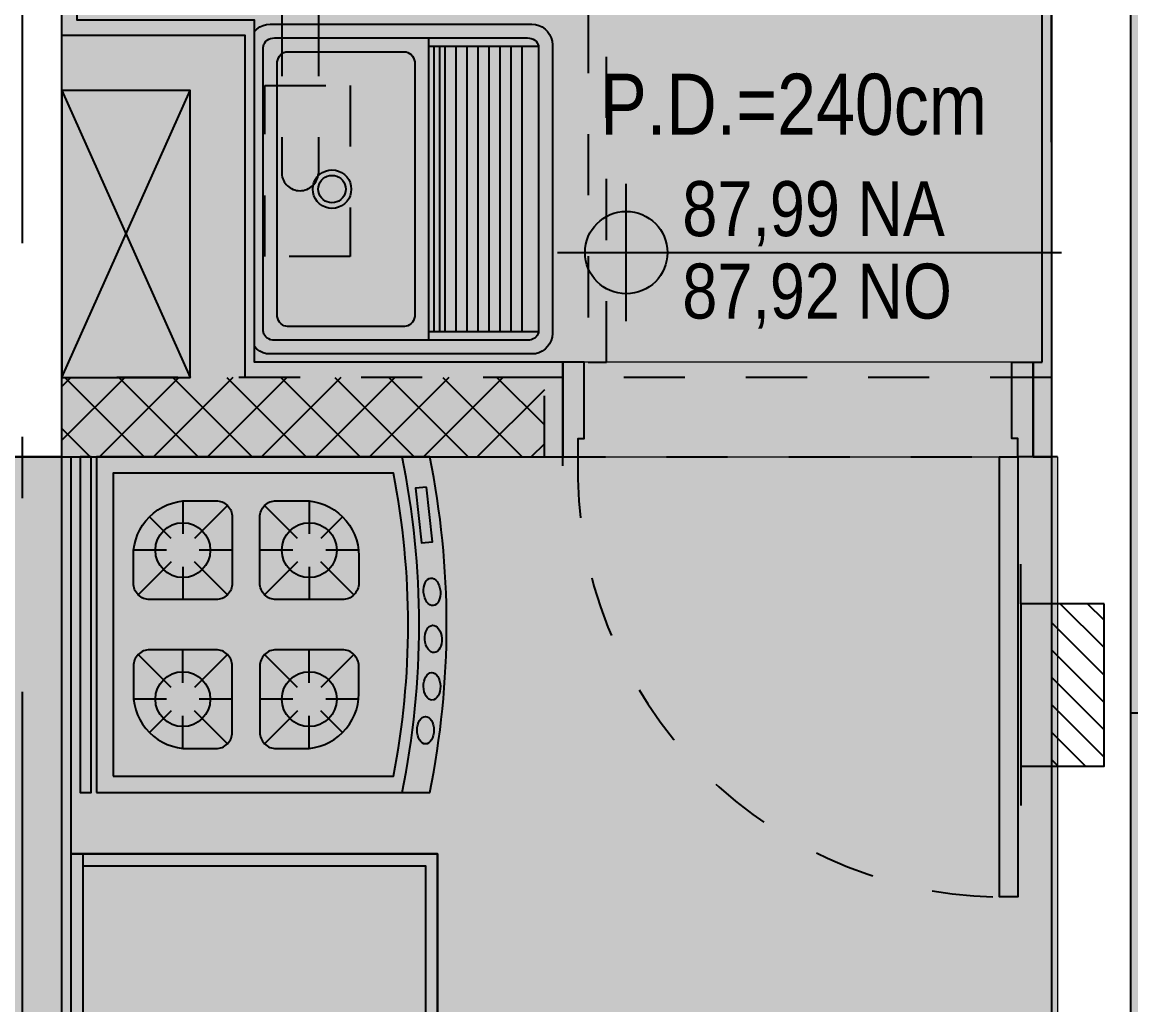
# Model space of a CAD drawing. Header units: metres. Extents: x -23 to 570, y -25 to 184.
# Drawn here: x -10.215 to -8.4, y 6.292 to 7.902 of the extents above; entities that cross this region are included whole.
import ezdxf
from ezdxf.enums import TextEntityAlignment as Align

# ---------------------------------------------------------------- set-up
doc = ezdxf.new("R2010")
doc.units = ezdxf.units.M
doc.header["$LTSCALE"] = 0.1
doc.linetypes.add('DUPLEX INFERIOR$0$DASHDOT2', pattern=[12.7, 6.35, -3.175, 0, -3.175])
doc.linetypes.add('DUPLEX INFERIOR$0$DASHEDX2', pattern=[1.5, 1, -0.5])
for name, color, linetype in [('ARQ-SIM', 1, 'Continuous'), ('ARQ-TXT', 2, 'Continuous'), ('DUPLEX INFERIOR$0$07-GGBSTELAP-DUPLEXINF-BLA$0$GG-TE0001', 1, 'Continuous'), ('DUPLEX INFERIOR$0$07-GGBSTELAP-DUPLEXINF-BLA$0$GG-TE0003', 7, 'Continuous'), ('DUPLEX INFERIOR$0$1', 232, 'DUPLEX INFERIOR$0$DASHEDX2'), ('DUPLEX INFERIOR$0$10-GGBS-DUO-GAS-DUPLEXINF-T1-PR$0$04-GGP300BSGAAP-TIPO$0$04_GGP258BSGASEXTIPO$0$GG-GA0004', 5, 'Continuous'), ('DUPLEX INFERIOR$0$102', 232, 'Continuous'), ('DUPLEX INFERIOR$0$3', 2, 'Continuous'), ('DUPLEX INFERIOR$0$4', 2, 'Continuous'), ('DUPLEX INFERIOR$0$5', 2, 'Continuous'), ('DUPLEX INFERIOR$0$ARQ-ALV ACAB', 4, 'Continuous'), ('DUPLEX INFERIOR$0$ARQ-ALV OSSO', 5, 'Continuous'), ('DUPLEX INFERIOR$0$ARQ-CAX @ 1', 1, 'Continuous'), ('DUPLEX INFERIOR$0$ARQ-EIXO', 1, 'DUPLEX INFERIOR$0$DASHDOT2'), ('DUPLEX INFERIOR$0$ARQ-HID', 7, 'Continuous'), ('DUPLEX INFERIOR$0$ARQ-HTC', 251, 'Continuous'), ('DUPLEX INFERIOR$0$ARQ-MOB', 7, 'Continuous'), ('DUPLEX INFERIOR$0$ARQ-PRJ', 7, 'DUPLEX INFERIOR$0$DASHEDX2'), ('DUPLEX INFERIOR$0$ARQ-SIM', 1, 'Continuous')]:
    doc.layers.add(name, color=color, linetype=linetype)
doc.layers.add('DUPLEX INFERIOR$0$ARQ-FORRO', color=9, linetype='Continuous', lineweight=5)
doc.styles.add('Adesa', font='ARIALN.TTF')

# ---------------------------------------------------------------- blocks, each defined once
blk = doc.blocks.new('DUPLEX INFERIOR$0$ARQ-MOB-COZ FOG')
at = {"layer": 'DUPLEX INFERIOR$0$ARQ-MOB'}
for p, q in [((-0.122, -0.1412), (-0.122, -0.0872)), ((0.122, -0.1412), (0.122, -0.0872)), ((-0.1029, -0.1491), (-0.0489, -0.0951)), ((0.1029, -0.1491), (0.0489, -0.0951)), ((-0.1411, -0.149), (-0.1766, -0.1135)), ((0.1411, -0.149), (0.1766, -0.1135)), ((-0.203, -0.1682), (-0.149, -0.1682)), ((-0.095, -0.1682), (-0.041, -0.1682)), ((0.095, -0.1682), (0.041, -0.1682)), ((0.203, -0.1682), (0.149, -0.1682)), ((-0.1951, -0.2413), (-0.1411, -0.1873)), ((-0.122, -0.2492), (-0.122, -0.1952)), ((-0.0489, -0.2412), (-0.1029, -0.1872)), ((0.0489, -0.2412), (0.1029, -0.1872)), ((0.122, -0.2492), (0.122, -0.1952)), ((0.1951, -0.2413), (0.1411, -0.1873)), ((-0.1411, -0.356), (-0.1951, -0.3021)), ((-0.122, -0.3482), (-0.122, -0.2942)), ((-0.1029, -0.3561), (-0.0489, -0.3021)), ((0.1029, -0.3561), (0.0489, -0.3021)), ((0.122, -0.3482), (0.122, -0.2942)), ((0.1411, -0.356), (0.1951, -0.3021)), ((-0.203, -0.3752), (-0.149, -0.3752)), ((-0.095, -0.3752), (-0.041, -0.3752)), ((0.095, -0.3752), (0.041, -0.3752)), ((0.203, -0.3752), (0.149, -0.3752)), ((-0.1766, -0.4298), (-0.1411, -0.3943)), ((-0.0489, -0.4482), (-0.1029, -0.3942)), ((0.0489, -0.4482), (0.1029, -0.3942)), ((0.1767, -0.4298), (0.1411, -0.3943)), ((-0.122, -0.4562), (-0.122, -0.4022)), ((0.122, -0.4562), (0.122, -0.4022))]:
    blk.add_line(p, q, dxfattribs=at)
for points in [[(0.275, -0.018), (0.275, 0), (-0.275, 0), (-0.275, -0.018)], [(0.2254, -0.5671), (0.2235, -0.5492), (0.134, -0.5589), (0.1359, -0.5768)]]:
    blk.add_lwpolyline(points, close=True, dxfattribs=at)
for points in [[(-0.275, -0.027), (-0.275, -0.5724, 0.100403), (0.275, -0.5724), (0.275, -0.027)], [(-0.248, -0.054), (-0.248, -0.5131, 0.096292), (0.248, -0.5131), (0.248, -0.054)], [(-0.041, -0.2222), (-0.041, -0.1142, 0.414214), (-0.068, -0.0872), (-0.113, -0.0872, 0.414214), (-0.203, -0.1772), (-0.203, -0.2222, 0.414214), (-0.176, -0.2492), (-0.068, -0.2492, 0.414214)], [(0.041, -0.2222), (0.041, -0.1142, -0.414214), (0.068, -0.0872), (0.113, -0.0872, -0.414214), (0.203, -0.1772), (0.203, -0.2222, -0.414214), (0.176, -0.2492), (0.068, -0.2492, -0.414214)], [(-0.041, -0.4292), (-0.041, -0.3212, 0.414214), (-0.068, -0.2942), (-0.176, -0.2942, 0.414214), (-0.203, -0.3212), (-0.203, -0.3662, 0.414214), (-0.113, -0.4562), (-0.068, -0.4562, 0.414214)], [(0.041, -0.4292), (0.041, -0.3212, -0.414214), (0.068, -0.2942), (0.176, -0.2942, -0.414214), (0.203, -0.3212), (0.203, -0.3662, -0.414214), (0.113, -0.4562), (0.068, -0.4562, -0.414214)]]:
    blk.add_lwpolyline(points, format="xyb", close=True, dxfattribs=at)
for centre in [(-0.122, -0.1682), (0.122, -0.1682), (-0.122, -0.3752), (0.122, -0.3752)]:
    blk.add_circle(centre, 0.045, dxfattribs=at)
blk.add_arc((0, 0.8231), 1.3781, 258.4889, 281.5111, dxfattribs=at)
for centre, major_axis in [((-0.1728, -0.5654), (0.0225, 0)), ((-0.1009, -0.576), (0.0225, 0.0004)), ((0.0538, -0.5761), (0.0224, 0.002)), ((-0.0234, -0.5783), (0.0224, 0.0016))]:
    blk.add_ellipse(centre, major_axis=major_axis, ratio=0.612901, start_param=3.141593, end_param=9.424778, dxfattribs=at)
blk = doc.blocks.new('DUPLEX INFERIOR$0$LAYOUT APTO DUP INF TIPO 2')
at = {"layer": 'DUPLEX INFERIOR$0$ARQ-MOB', "xscale": -1, "rotation": 90}
blk.add_blockref('DUPLEX INFERIOR$0$ARQ-MOB-COZ FOG', (-25.465, -6.9138, 0), dxfattribs=at)
blk = doc.blocks.new('DUPLEX INFERIOR$0$07-GGBSTELAP-DUPLEXINF-BLA$0$GG-CP-10-50')
at = {"layer": 'DUPLEX INFERIOR$0$07-GGBSTELAP-DUPLEXINF-BLA$0$GG-TE0001'}
h = blk.add_hatch(dxfattribs=at)
h.set_pattern_fill('ANSI31', color=256, scale=0.01, angle=90, style=0)
h.set_pattern_definition([(135, (-15411.20236, 5775.561818), (-0.0224506403, -0.0224506403), [])])
h.paths.add_polyline_path([(0.133, -0.0862), (0.133, 0), (-0.133, 0), (-0.133, -0.0862)])
at = {"layer": 'DUPLEX INFERIOR$0$07-GGBSTELAP-DUPLEXINF-BLA$0$GG-TE0003'}
for p, q in [((-0.133, 0.0502), (-0.1977, 0.0502)), ((0.133, 0.0502), (0.1977, 0.0502)), ((-0.133, 0), (0.133, 0))]:
    blk.add_line(p, q, dxfattribs=at)
blk.add_lwpolyline([(-0.133, -0.0862), (-0.133, 0.0502), (0.133, 0.0502), (0.133, -0.0862)], close=True, dxfattribs=at)
blk = doc.blocks.new('DUPLEX INFERIOR$0$07-GGBSTELAP-DUPLEXINF-BLA$0$PONTOS AP1')
at = {"layer": 'DUPLEX INFERIOR$0$07-GGBSTELAP-DUPLEXINF-BLA$0$GG-TE0003', "extrusion": (-5.4325e-12, -1.48723e-08, 1), "rotation": 269.9998959654496}
blk.add_blockref('DUPLEX INFERIOR$0$07-GGBSTELAP-DUPLEXINF-BLA$0$GG-CP-10-50', (13.7391, 6.8062, 0), dxfattribs=at)
blk = doc.blocks.new('DUPLEX INFERIOR$0$00002ITA-AIT-PR-008-BSE-PLA-TIP-R00$0$Cuba 1')
blk.add_line((0.205, 0.305), (0.205, 0.04))
for points in [[(0.165, 0, 0.414214), (0.205, 0.04), (0.205, 0.305, 0.414214), (0.165, 0.345), (-0.165, 0.345, 0.414214), (-0.205, 0.305), (-0.205, 0.04, 0.414214), (-0.165, 0)], [(-0.165, 0.02), (0.165, 0.02, 0.414214), (0.185, 0.04), (0.185, 0.305, 0.414214), (0.165, 0.325), (-0.165, 0.325, 0.414214), (-0.185, 0.305), (-0.185, 0.04, 0.414214)]]:
    blk.add_lwpolyline(points, format="xyb", close=True)
for radius in [0.0337, 0.0237]:
    blk.add_circle((0, 0.1725), radius)
blk = doc.blocks.new('*U897')
at = {"linetype": 'Continuous'}
blk.add_lwpolyline([(0, 0), (0, 0.6), (-1.2, 0.6), (-1.2, 0)], dxfattribs=at)
at = {"lineweight": -2}
for points in [[(-1.2, 0), (-1.2, 0.6), (0, 0.6), (0, 0)], [(-1.18, 0.02), (-1.18, 0.58), (-0.02, 0.58), (-0.02, 0.02)], [(0, 0.02), (-1.2, 0.02)], [(0, 0), (-1.2, 0)]]:
    blk.add_lwpolyline(points, dxfattribs=at)
at = {"lineweight": -2, "extrusion": (0, 0, -1), "zscale": -1, "rotation": 180}
blk.add_blockref('DUPLEX INFERIOR$0$00002ITA-AIT-PR-008-BSE-PLA-TIP-R00$0$Cuba 1', (0.4, 0.4475), dxfattribs=at)
blk = doc.blocks.new('DUPLEX INFERIOR$0$ARQ-HID-TANQUE')
for p, q in [((-0.2621, -0.0041), (-0.258, 0)), ((-0.258, 0), (0.258, 0)), ((0.258, 0), (0.2621, -0.0041)), ((-0.2695, -0.0199), (-0.268, -0.0143)), ((-0.268, -0.0143), (-0.2655, -0.009)), ((-0.2655, -0.009), (-0.2621, -0.0041)), ((-0.242, -0.0189), (-0.2398, -0.0171)), ((-0.2398, -0.0171), (-0.2373, -0.0157)), ((-0.2373, -0.0157), (-0.2347, -0.0149)), ((-0.2347, -0.0149), (-0.232, -0.0146)), ((-0.232, -0.0146), (0.232, -0.0146)), ((0.232, -0.0146), (0.2347, -0.0149)), ((0.2347, -0.0149), (0.2373, -0.0157)), ((0.2373, -0.0157), (0.2398, -0.0171)), ((0.2398, -0.0171), (0.242, -0.0189)), ((0.2621, -0.0041), (0.2655, -0.009)), ((0.2655, -0.009), (0.268, -0.0143)), ((0.268, -0.0143), (0.2695, -0.0199)), ((-0.27, -0.0258), (-0.2695, -0.0199)), ((-0.27, -0.0258), (-0.27, -0.0258)), ((-0.27, -0.4542), (-0.27, -0.0258)), ((-0.2475, -0.0328), (-0.2473, -0.0297)), ((-0.2475, -0.0328), (-0.2475, -0.0328)), ((-0.2475, -0.4472), (-0.2475, -0.0328)), ((-0.2473, -0.0297), (-0.2466, -0.0266)), ((-0.2466, -0.0266), (-0.2454, -0.0237)), ((-0.2454, -0.0237), (-0.2439, -0.0211)), ((-0.2439, -0.0211), (-0.242, -0.0189)), ((0.242, -0.0189), (0.2439, -0.0211)), ((0.2439, -0.0211), (0.2454, -0.0237)), ((0.2454, -0.0237), (0.2466, -0.0266)), ((0.2466, -0.0266), (0.2473, -0.0297)), ((0.2473, -0.0297), (0.2475, -0.0328)), ((0.2475, -0.0328), (0.2475, -0.4472)), ((0.2695, -0.0199), (0.27, -0.0258)), ((0.27, -0.0258), (0.27, -0.4542)), ((-0.234, -0.2854), (0.234, -0.2854)), ((-0.2473, -0.4504), (-0.2475, -0.4472)), ((-0.2466, -0.4534), (-0.2473, -0.4504)), ((-0.2454, -0.4563), (-0.2466, -0.4534)), ((0.2466, -0.4534), (0.2454, -0.4563)), ((0.2473, -0.4504), (0.2466, -0.4534)), ((0.2475, -0.4472), (0.2473, -0.4504)), ((-0.2695, -0.4601), (-0.27, -0.4542)), ((-0.268, -0.4657), (-0.2695, -0.4601)), ((-0.2655, -0.4711), (-0.268, -0.4657)), ((-0.2621, -0.4759), (-0.2655, -0.4711)), ((-0.2439, -0.4589), (-0.2454, -0.4563)), ((-0.242, -0.4611), (-0.2439, -0.4589)), ((-0.2398, -0.463), (-0.242, -0.4611)), ((-0.2373, -0.4643), (-0.2398, -0.463)), ((-0.2347, -0.4651), (-0.2373, -0.4643)), ((-0.232, -0.4654), (-0.2347, -0.4651)), ((0.232, -0.4654), (-0.232, -0.4654)), ((0.2347, -0.4651), (0.232, -0.4654)), ((0.2373, -0.4643), (0.2347, -0.4651)), ((0.2398, -0.463), (0.2373, -0.4643)), ((0.242, -0.4611), (0.2398, -0.463)), ((0.2439, -0.4589), (0.242, -0.4611)), ((0.2454, -0.4563), (0.2439, -0.4589)), ((0.2655, -0.4711), (0.2621, -0.4759)), ((0.268, -0.4657), (0.2655, -0.4711)), ((0.2695, -0.4601), (0.268, -0.4657)), ((0.27, -0.4542), (0.2695, -0.4601)), ((-0.258, -0.48), (-0.2621, -0.4759)), ((-0.2532, -0.4834), (-0.258, -0.48)), ((-0.2479, -0.4859), (-0.2532, -0.4834)), ((-0.2422, -0.4874), (-0.2479, -0.4859)), ((-0.2364, -0.4879), (-0.2422, -0.4874)), ((0.2364, -0.4879), (-0.2364, -0.4879)), ((0.2422, -0.4874), (0.2364, -0.4879)), ((0.2479, -0.4859), (0.2422, -0.4874)), ((0.2532, -0.4834), (0.2479, -0.4859)), ((0.258, -0.48), (0.2532, -0.4834)), ((0.2621, -0.4759), (0.258, -0.48))]:
    blk.add_line(p, q)
at = {"color": 7}
for p, q in [((-0.225, -0.0544), (-0.2247, -0.0514)), ((-0.225, -0.0544), (-0.225, -0.0544)), ((-0.225, -0.2456), (-0.225, -0.0544)), ((-0.2247, -0.0514), (-0.2238, -0.0485)), ((-0.2238, -0.0485), (-0.2223, -0.0458)), ((-0.2223, -0.0458), (-0.2203, -0.0433)), ((-0.2203, -0.0433), (-0.2179, -0.0412)), ((-0.2179, -0.0412), (-0.215, -0.0394)), ((-0.215, -0.0394), (-0.2118, -0.0382)), ((-0.2118, -0.0382), (-0.2085, -0.0374)), ((-0.2085, -0.0374), (-0.205, -0.0371)), ((-0.205, -0.0371), (0.205, -0.0371)), ((0.205, -0.0371), (0.2085, -0.0374)), ((0.2085, -0.0374), (0.2118, -0.0382)), ((0.2118, -0.0382), (0.215, -0.0394)), ((0.215, -0.0394), (0.2179, -0.0412)), ((0.2179, -0.0412), (0.2203, -0.0433)), ((0.2203, -0.0433), (0.2223, -0.0458)), ((0.2223, -0.0458), (0.2238, -0.0485)), ((0.2238, -0.0485), (0.2247, -0.0514)), ((0.2247, -0.0514), (0.225, -0.0544)), ((0.225, -0.0544), (0.225, -0.2456)), ((-0.0273, -0.1114), (-0.0241, -0.1069)), ((-0.0241, -0.1069), (-0.0202, -0.103)), ((-0.0202, -0.103), (-0.0158, -0.0999)), ((-0.0158, -0.0999), (-0.0108, -0.0975)), ((-0.0145, -0.1099), (-0.0113, -0.1076)), ((-0.0113, -0.1076), (-0.0077, -0.106)), ((-0.0108, -0.0975), (-0.0055, -0.0961)), ((-0.0077, -0.106), (-0.0039, -0.105)), ((-0.0055, -0.0961), (0, -0.0956)), ((-0.0039, -0.105), (0, -0.1046)), ((0, -0.0956), (0.0055, -0.0961)), ((0, -0.1046), (0.0039, -0.105)), ((0.0039, -0.105), (0.0077, -0.106)), ((0.0055, -0.0961), (0.0108, -0.0975)), ((0.0077, -0.106), (0.0113, -0.1076)), ((0.0108, -0.0975), (0.0158, -0.0999)), ((0.0113, -0.1076), (0.0145, -0.1099)), ((0.0158, -0.0999), (0.0202, -0.103)), ((0.0202, -0.103), (0.0241, -0.1069)), ((0.0241, -0.1069), (0.0273, -0.1114)), ((-0.0315, -0.1271), (-0.031, -0.1217)), ((-0.031, -0.1217), (-0.0296, -0.1164)), ((-0.0296, -0.1164), (-0.0273, -0.1114)), ((-0.0225, -0.1271), (-0.0222, -0.1232)), ((-0.0222, -0.1232), (-0.0211, -0.1194)), ((-0.0211, -0.1194), (-0.0195, -0.1159)), ((-0.0195, -0.1159), (-0.0172, -0.1127)), ((-0.0172, -0.1127), (-0.0145, -0.1099)), ((0.0145, -0.1099), (0.0172, -0.1127)), ((0.0172, -0.1127), (0.0195, -0.1159)), ((0.0195, -0.1159), (0.0211, -0.1194)), ((0.0211, -0.1194), (0.0222, -0.1232)), ((0.0222, -0.1232), (0.0225, -0.1271)), ((0.0273, -0.1114), (0.0296, -0.1164)), ((0.0296, -0.1164), (0.031, -0.1217)), ((0.031, -0.1217), (0.0315, -0.1271)), ((-0.031, -0.1326), (-0.0315, -0.1271)), ((-0.0296, -0.1379), (-0.031, -0.1326)), ((-0.0273, -0.1429), (-0.0296, -0.1379)), ((-0.0241, -0.1474), (-0.0273, -0.1429)), ((-0.0222, -0.131), (-0.0225, -0.1271)), ((-0.0211, -0.1348), (-0.0222, -0.131)), ((-0.0195, -0.1384), (-0.0211, -0.1348)), ((-0.0172, -0.1416), (-0.0195, -0.1384)), ((-0.0145, -0.1444), (-0.0172, -0.1416)), ((-0.0113, -0.1466), (-0.0145, -0.1444)), ((0.0145, -0.1444), (0.0113, -0.1466)), ((0.0172, -0.1416), (0.0145, -0.1444)), ((0.0195, -0.1384), (0.0172, -0.1416)), ((0.0211, -0.1348), (0.0195, -0.1384)), ((0.0222, -0.131), (0.0211, -0.1348)), ((0.0225, -0.1271), (0.0222, -0.131)), ((0.0273, -0.1429), (0.0241, -0.1474)), ((0.0296, -0.1379), (0.0273, -0.1429)), ((0.031, -0.1326), (0.0296, -0.1379)), ((0.0315, -0.1271), (0.031, -0.1326)), ((-0.0202, -0.1513), (-0.0241, -0.1474)), ((-0.0158, -0.1544), (-0.0202, -0.1513)), ((-0.0108, -0.1567), (-0.0158, -0.1544)), ((-0.0077, -0.1483), (-0.0113, -0.1466)), ((-0.0055, -0.1582), (-0.0108, -0.1567)), ((-0.0039, -0.1493), (-0.0077, -0.1483)), ((0, -0.1586), (-0.0055, -0.1582)), ((0, -0.1496), (-0.0039, -0.1493)), ((0.0039, -0.1493), (0, -0.1496)), ((0.0055, -0.1582), (0, -0.1586)), ((0.0077, -0.1483), (0.0039, -0.1493)), ((0.0108, -0.1567), (0.0055, -0.1582)), ((0.0113, -0.1466), (0.0077, -0.1483)), ((0.0158, -0.1544), (0.0108, -0.1567)), ((0.0202, -0.1513), (0.0158, -0.1544)), ((0.0241, -0.1474), (0.0202, -0.1513)), ((-0.2247, -0.2486), (-0.225, -0.2456)), ((-0.2238, -0.2515), (-0.2247, -0.2486)), ((-0.2223, -0.2542), (-0.2238, -0.2515)), ((0.2238, -0.2515), (0.2223, -0.2542)), ((0.2247, -0.2486), (0.2238, -0.2515)), ((0.225, -0.2456), (0.2247, -0.2486)), ((-0.2203, -0.2567), (-0.2223, -0.2542)), ((-0.2179, -0.2588), (-0.2203, -0.2567)), ((-0.215, -0.2606), (-0.2179, -0.2588)), ((-0.2118, -0.2618), (-0.215, -0.2606)), ((-0.2085, -0.2626), (-0.2118, -0.2618)), ((-0.205, -0.2629), (-0.2085, -0.2626)), ((0.205, -0.2629), (-0.205, -0.2629)), ((0.2085, -0.2626), (0.205, -0.2629)), ((0.2118, -0.2618), (0.2085, -0.2626)), ((0.215, -0.2606), (0.2118, -0.2618)), ((0.2179, -0.2588), (0.215, -0.2606)), ((0.2203, -0.2567), (0.2179, -0.2588)), ((0.2223, -0.2542), (0.2203, -0.2567)), ((-0.2475, -0.2854), (0.2475, -0.2854)), ((-0.234, -0.4654), (-0.234, -0.2854)), ((0.234, -0.2854), (0.234, -0.4654)), ((-0.234, -0.2944), (0.234, -0.2944)), ((-0.234, -0.2944), (0.234, -0.2944)), ((-0.234, -0.3034), (0.234, -0.3034)), ((-0.234, -0.3124), (0.234, -0.3124)), ((-0.234, -0.3304), (0.234, -0.3304)), ((-0.234, -0.3484), (0.234, -0.3484)), ((-0.234, -0.3664), (0.234, -0.3664)), ((-0.234, -0.3844), (0.234, -0.3844)), ((-0.234, -0.4024), (0.234, -0.4024)), ((-0.234, -0.4204), (0.234, -0.4204)), ((-0.234, -0.4384), (0.234, -0.4384))]:
    blk.add_line(p, q, dxfattribs=at)
blk = doc.blocks.new('*U911')
for points in [[(0, 0), (0, 0.7204), (0.03, 0.7204), (0.03, 0)], [(-0.025, 0), (0, 0), (0, -0.03), (0.01, -0.03), (0.01, -0.155), (-0.025, -0.155), (-0.025, 0)], [(0.745, 0), (0.72, 0), (0.72, -0.03), (0.71, -0.03), (0.71, -0.155), (0.745, -0.155), (0.745, 0)]]:
    blk.add_lwpolyline(points, close=True)
at = {"layer": 'DUPLEX INFERIOR$0$ARQ-PRJ'}
blk.add_arc((0.0208, 0.0212), 0.6996, 358.2599, 91.7013, dxfattribs=at)
blk = doc.blocks.new('DUPLEX INFERIOR$0$10-GGBS-DUO-GAS-DUPLEXINF-T1-PR$0$cz2')
at = {"layer": 'DUPLEX INFERIOR$0$ARQ-PRJ'}
for p, q in [((0.3499, 1.7039, 0), (0.3499, -0.1557, 0)), ((0.4099, 1.7039, 0), (0.4099, -0.1557, 0))]:
    blk.add_line(p, q, dxfattribs=at)
at = {"layer": 'DUPLEX INFERIOR$0$ARQ-PRJ', "elevation": 0}
blk.add_lwpolyline([(0.4622, -0.2914), (0.3222, -0.2914), (0.3222, -0.0114), (0.4622, -0.0114), (0.4622, -0.2914)], dxfattribs=at)
at = {"layer": 'DUPLEX INFERIOR$0$ARQ-PRJ'}
blk.add_arc((0.3799, -0.1537, 0), 0.0301, 183.8313, 356.1685, dxfattribs=at)
blk = doc.blocks.new('DUPLEX INFERIOR$0$PL APTO TIPO 3')
at = {"layer": 'DUPLEX INFERIOR$0$ARQ-FORRO'}
h = blk.add_hatch(color=256, dxfattribs=at)
h.dxf.hatch_style = 1
h.paths.add_polyline_path([(-15.3249, 2.8049), (-13.745, 2.8049), (-13.745, 0.935), (-15.0349, 0.935), (-15.0349, 1.4949), (-15.3249, 1.4949)])
h.paths.add_polyline_path([(-15.0103, 2.0849), (-14.7603, 2.0849), (-14.7603, 1.7849), (-15.0103, 1.7849)], flags=16)
h = blk.add_hatch(color=256, dxfattribs=at)
h.dxf.hatch_style = 1
h.paths.add_polyline_path([(-15.335, 0.7799), (-13.7201, 0.7799), (-13.7201, -1.83), (-15.335, -1.83)])
at = {"layer": 'DUPLEX INFERIOR$0$ARQ-ALV ACAB'}
for p, q in [((-13.76, 0.9349, 0), (-13.745, 0.9349, 0)), ((-13.76, 0.7799, 0), (-13.7599, 0.9349, 0)), ((-13.7201, 0.7799, 0), (-13.76, 0.7799, 0))]:
    blk.add_line(p, q, dxfattribs=at)
at = {"layer": 'DUPLEX INFERIOR$0$ARQ-ALV ACAB', "elevation": 0}
for points in [[(-13.8551, -1.96), (-13.85, -1.9601), (-13.85, -1.83), (-15.335, -1.83), (-15.335, 0.7799), (-14.53, 0.7799), (-14.53, 0.9349), (-15.0349, 0.9349), (-15.0349, 1.4949), (-15.3249, 1.4949), (-15.3249, 2.8049), (-15.3249, 2.8049), (-15.3249, 2.8049), (-14.805, 2.8049), (-14.805, 2.9849), (-15.415, 2.9849)], [(-13.745, 0.9349), (-13.7451, 2.985)]]:
    blk.add_lwpolyline(points, dxfattribs=at)
at = {"layer": 'DUPLEX INFERIOR$0$ARQ-ALV OSSO'}
blk.add_lwpolyline([(-15.35, 1.4699), (-15.35, 2.96)], dxfattribs=at)
at = {"layer": 'DUPLEX INFERIOR$0$ARQ-ALV OSSO', "elevation": 0}
for points in [[(-13.73, 1.2949), (-13.73, 2.96)], [(-15.0499, 0.9099), (-15.0499, 1.4699), (-15.3499, 1.4699)]]:
    blk.add_lwpolyline(points, dxfattribs=at)
blk.add_lwpolyline([(-15.3499, 1.3799), (-15.3499, 0.9099), (-15.1399, 0.9099), (-15.1399, 1.3799)], close=True, dxfattribs=at)
at = {"layer": 'DUPLEX INFERIOR$0$ARQ-EIXO', "elevation": 0}
blk.add_lwpolyline([(-15.415, 3.1349), (-15.415, -1.9651)], dxfattribs=at)
at = {"layer": 'DUPLEX INFERIOR$0$ARQ-FORRO', "elevation": 0}
for points in [[(-15.3249, 2.8049), (-13.745, 2.8049), (-13.745, 0.935), (-15.0349, 0.935), (-15.0349, 1.4949), (-15.3249, 1.4949)], [(-15.335, 0.7799), (-13.7201, 0.7799), (-13.7201, -1.83), (-15.335, -1.83)]]:
    blk.add_lwpolyline(points, close=True, dxfattribs=at)
at = {"layer": 'DUPLEX INFERIOR$0$ARQ-HTC'}
blk.add_line((-14.53, 0.7649, 0), (-14.53, 0.9149, 0), dxfattribs=at)
at = {"layer": 'DUPLEX INFERIOR$0$ARQ-PRJ', "elevation": 0}
blk.add_lwpolyline([(-14.4582, 2.1083), (-14.4882, 2.1083), (-14.4882, 0.9349), (-14.4582, 0.9349)], close=True, dxfattribs=at)
at = {"layer": 'DUPLEX INFERIOR$0$ARQ-SIM', "elevation": 0}
for points in [[(-15.3499, 1.3799), (-15.1399, 0.9099)], [(-15.3499, 0.9099), (-15.1399, 1.3799)]]:
    blk.add_lwpolyline(points, dxfattribs=at)
at = {"layer": 'DUPLEX INFERIOR$0$10-GGBS-DUO-GAS-DUPLEXINF-T1-PR$0$04-GGP300BSGAAP-TIPO$0$04_GGP258BSGASEXTIPO$0$GG-GA0004'}
blk.add_blockref('DUPLEX INFERIOR$0$10-GGBS-DUO-GAS-DUPLEXINF-T1-PR$0$cz2', (-15.34, 1.3995, 0), dxfattribs=at)
at = {"layer": 'DUPLEX INFERIOR$0$ARQ-CAX @ 1', "rotation": 180}
blk.add_blockref('*U911', (-13.785, 0.7799, 0), dxfattribs=at)
at = {"layer": 'DUPLEX INFERIOR$0$ARQ-HID', "rotation": 90.0000622680114}
blk.add_blockref('DUPLEX INFERIOR$0$ARQ-HID-TANQUE', (-15.0349, 1.2183, 0), dxfattribs=at)
at = {"layer": 'DUPLEX INFERIOR$0$ARQ-HID', "extrusion": (0, 0, -1), "xscale": -1.000000000000004, "zscale": -1.000000000000004, "rotation": 90}
blk.add_blockref('*U897', (15.335, -1.0701, 0), dxfattribs=at)
blk = doc.blocks.new('DUPLEX INFERIOR$0$_HB02C4A1052-025')
for p, q in [((1703.009027, -409.472482), (1713.985341, -398.496167)), ((1703.009027, -400.633647), (1705.146507, -398.496167)), ((1719.643713, -411.496167), (1706.643713, -398.496167)), ((1709.824176, -411.496167), (1722.824176, -398.496167)), ((1728.482547, -411.496167), (1715.482547, -398.496167)), ((1718.663011, -411.496167), (1731.663011, -398.496167)), ((1737.321382, -411.496167), (1724.321382, -398.496167)), ((1727.501846, -411.496167), (1740.501846, -398.496167)), ((1746.160217, -411.496167), (1733.160217, -398.496167)), ((1736.34068, -411.496167), (1749.34068, -398.496167)), ((1754.999052, -411.496167), (1741.999052, -398.496167)), ((1745.179515, -411.496167), (1758.179515, -398.496167)), ((1763.837886, -411.496167), (1750.837886, -398.496167)), ((1754.01835, -411.496167), (1767.01835, -398.496167)), ((1772.676721, -411.496167), (1759.676721, -398.496167)), ((1762.857185, -411.496167), (1775.857185, -398.496167)), ((1781.515556, -411.496167), (1768.515556, -398.496167)), ((1782.00208, -403.143856), (1777.354391, -398.496167)), ((1771.696019, -411.496167), (1782.00208, -401.190107)), ((1710.804878, -411.496167), (1703.009027, -403.700316)), ((1780.534854, -411.496167), (1782.00208, -410.028942))]:
    blk.add_line(p, q)
blk = doc.blocks.new('DUPLEX INFERIOR$0$EST-LO-11-DPS-R00')
at = {"layer": 'DUPLEX INFERIOR$0$3'}
h = blk.add_hatch(color=8, dxfattribs=at)
h.dxf.hatch_style = 1
h.paths.add_polyline_path([(-2548.999343, 77.995239), (-2561.999343, 77.995239), (-2561.999343, -195.997845), (-2399.510997, -195.997845), (-2399.510997, -182.997845), (-2548.999343, -182.997845)], flags=17)
h.paths.add_polyline_path([(-1534.999687, -195.99998), (-1385.510847, -195.99998), (-1385.510847, -183.000162), (-1534.999687, -183.000162), (-1534.999687, 77.996564), (-1547.999687, 77.996564), (-1547.999687, -232.000655), (-1995.001965, -232.000655), (-1995.001965, -100.000255), (-2008.001965, -100.000255), (-2008.001965, -232.000956), (-2253.500545, -232.000956), (-2253.500545, -245.000515), (-1534.999687, -245.000515)], flags=17)
h.paths.add_polyline_path([(-2399.510997, -445.004573), (-2561.999822, -445.004573), (-2561.999822, -718.997885), (-2548.999822, -718.997885), (-2548.999822, -458.004573), (-2399.510997, -458.004573)], flags=17)
h.paths.add_polyline_path([(-232.004486, -395.998796), (719.496112, -396.003017), (719.496112, -409.003017), (473.006123, -409.003017), (473.006123, -541.00374), (459.996043, -541.00374), (459.996043, -409.002436), (12.995548, -409.002436), (12.995548, -937.000989), (-251.979379, -937.000989), (-251.979379, -924.007258), (-232.004327, -924.007258), (-232.004327, -855.00029), (-213.00434, -855.00029), (-213.00434, -924.000989), (-0.004452, -924.000989), (-0.004452, -414.999045), (-213.004452, -414.999045), (-213.004452, -481.999806), (-232.004486, -481.999806)])
h.paths.add_polyline_path([(719.496112, -244.999631), (-57.501936, -244.996565), (-57.501936, -225.996565), (0, -225.996565), (0, 0), (-236.004459, 0), (-236.004459, -245.001184), (-249.004459, -245.001184), (-249.004459, 12.999153), (-0.000305, 12.999153), (-0.000305, 282.997758), (-504.003335, 282.997758), (-504.003335, -245.001184), (-517.003335, -245.001184), (-517.003335, 295.998453), (12.994618, 295.998453), (12.994618, -232.000212), (459.996043, -232.000212), (459.996043, -99.998908), (472.996043, -99.998908), (472.996043, -231.999631), (719.496112, -231.999631)])
h.paths.add_polyline_path([(-993.00031, -541.00374), (-993.00031, -409.003017), (-1239.500379, -409.003017), (-1239.500379, -396.003017), (-520.003335, -396.002991), (-520.003335, -409.002991), (-980.00031, -409.002436), (-980.00031, -541.00374)])
h.paths.add_polyline_path([(-2253.500545, -396.001692), (-1534.999904, -396.002133), (-1534.999904, -445.002668), (-1385.510832, -445.002668), (-1385.510832, -458.002486), (-1534.999904, -458.002486), (-1534.999904, -718.997619), (-1547.999904, -718.997619), (-1547.999904, -409.001461), (-1995.001777, -409.001461), (-1995.001777, -540.99621), (-2008.001965, -540.99621), (-2008.001965, -409.001316), (-2253.500545, -409.001316)])
h.paths.add_polyline_path([(1027.995404, -445.001113), (865.506331, -445.001113), (865.506331, -458.001113), (1014.995404, -458.001113), (1014.995404, -718.997491), (1027.995404, -718.997491)])
h.paths.add_polyline_path([(-520.003335, -244.999631), (-520.003335, -232.000212), (-980.00031, -232.000212), (-980.00031, -99.998908), (-993.00031, -99.998908), (-993.00031, -231.999631), (-1239.500379, -231.999631), (-1239.500379, -244.999631)])
h.paths.add_polyline_path([(1245.999783, -327.001325), (1689.007686, -327.001325), (1689.007686, -314.001325), (1245.999783, -314.001325)])
h.paths.add_polyline_path([(1027.995156, -196.001535), (1027.995156, 77.998295), (1014.995156, 77.998295), (1014.995156, -183.001611), (865.506331, -183.001611), (865.506331, -196.001535)])
h.paths.add_polyline_path([(-3223.007243, -327.001325), (-2779.99934, -327.001325), (-2779.99934, -314.001325), (-3223.007243, -314.001325)])
h.paths.add_polyline_path([(-517.003335, -937.001848), (-352.982201, -937.001848), (-352.982201, -924.001848), (-504.003335, -924.001848), (-504.003335, -395.998796), (-517.003335, -395.998796)])
h.paths.add_polyline_path([(1015.01125, -327.001325), (1155.51125, -327.001325), (1155.51125, -314.001325), (1015.01125, -314.001325)])
h.paths.add_polyline_path([(-2689.510807, -327.001325), (-2549.010807, -327.001325), (-2549.010807, -314.001325), (-2689.510807, -314.001325)])
edge = h.paths.add_edge_path()
edge.add_line((-2253.500545, -245.000956), (-2253.500545, -232.000956))
edge.add_line((-2253.500545, -232.000956), (-2008.001965, -232.000956))
edge.add_line((-2008.001965, -232.000956), (-2008.001965, -100.000255))
edge.add_line((-2008.001965, -100.000255), (-1995.001965, -100.000255))
edge.add_line((-1995.001965, -100.000255), (-1995.001965, -232.000655))
edge.add_line((-1995.001965, -232.000655), (-1547.999687, -232.000655))
edge.add_line((-1547.999687, -232.000655), (-1547.999687, 77.996564))
edge.add_line((-1547.999687, 77.996564), (-1534.999687, 77.996564))
edge.add_line((-1534.999687, 77.996564), (-1534.999687, -183.000162))
edge.add_line((-1534.999687, -183.000162), (-1385.510847, -183.000162))
edge.add_line((-1385.510847, -183.000162), (-1385.510847, -195.99998))
edge.add_line((-1385.510847, -195.99998), (-1534.999687, -195.99998))
edge.add_line((-1534.999687, -195.99998), (-1534.999687, -245.000515))
edge.add_line((-1534.999687, -245.000515), (-2253.500545, -245.000515))
edge.add_line((-2399.510997, -445.004573), (-2561.999822, -445.004573))
edge.add_line((-2561.999822, -445.004573), (-2561.999822, -718.997885))
edge.add_line((-2561.999822, -718.997885), (-2548.999822, -718.997885))
edge.add_line((-2548.999822, -718.997885), (-2548.999822, -458.004573))
edge.add_line((-2548.999822, -458.004573), (-2399.510997, -458.004573))
edge.add_line((-2399.510997, -458.004573), (-2399.510997, -445.004803))
edge.add_line((-2561.999343, 77.995239), (-2561.999343, -195.997845))
edge.add_line((-2561.999343, -195.997845), (-2399.510997, -195.997845))
edge.add_line((-2399.510997, -195.997845), (-2399.510997, -182.997845))
edge.add_line((-2399.510997, -182.997845), (-2548.999343, -182.997845))
edge.add_line((-2548.999343, -182.997845), (-2548.999343, 77.995239))
edge.add_line((-2548.999343, 77.995239), (-2561.999822, 77.995239))
at = {"layer": 'DUPLEX INFERIOR$0$4'}
h = blk.add_hatch(color=8, dxfattribs=at)
h.dxf.hatch_style = 1
h.paths.add_polyline_path([(592.00078, 295.99876), (509.070038, 295.99876), (509.070038, 282.998799), (579.00078, 282.998799), (579.00078, 152.998392), (592.00078, 152.998392)], flags=17)
h.paths.add_polyline_path([(278.996047, 282.998965), (358.065003, 282.998965), (358.065003, 295.998882), (225.532296, 295.998882), (225.532296, 282.997551), (265.996047, 282.997551), (265.996047, -16.99916), (278.996047, -16.99916)], flags=17)
h.paths.add_polyline_path([(278.996063, -624.003488), (265.996063, -624.003488), (265.996063, -924.000199), (225.532312, -924.000199), (225.532312, -937.00153), (358.065018, -937.00153), (358.065018, -924.001613), (278.996063, -924.001613)], flags=17)
h.paths.add_polyline_path([(592.000796, -794.000771), (579.000796, -794.000771), (579.000796, -924.001447), (509.070053, -924.001447), (509.070053, -937.001408), (592.000796, -937.001408)], flags=17)
h.paths.add_polyline_path([(1736.995331, -901.001351), (1729.988975, -901.001351), (1729.988975, -569.001318), (1716.988975, -569.001318), (1716.988975, -901.001351), (1662.988975, -901.001351), (1662.988975, -914.001323), (1736.995331, -914.001323)], flags=17)
h.paths.add_polyline_path([(2137.995113, -539.001566), (2124.995113, -539.001566), (2124.995113, -901.001323), (2061.998395, -901.001323), (2061.998395, -914.001323), (2137.995113, -914.001323)], flags=17)
h.paths.add_polyline_path([(2137.99511, 272.998675), (2061.998393, 272.998675), (2061.998393, 259.998675), (2124.99511, 259.998675), (2124.99511, -102.001082), (2137.99511, -102.001082)], flags=17)
h.paths.add_polyline_path([(1737.001468, 272.998675), (1662.995113, 272.998675), (1662.995113, 259.998703), (1716.995113, 259.998703), (1716.995113, -72.00133), (1729.995113, -72.00133), (1729.995113, 259.998703), (1737.001468, 259.998703)], flags=17)
h.paths.add_polyline_path([(-745.53658, 295.998882), (-878.069286, 295.998882), (-878.069286, 282.998589), (-799.000061, 282.998589), (-799.000061, -16.99916), (-786.000061, -16.99916), (-786.000061, 282.997175), (-745.53658, 282.997175)], flags=17)
h.paths.add_polyline_path([(-520.003335, 296), (-594.536549, 296), (-594.536549, 283), (-533.003335, 283), (-533.003335, -231.999657), (-520.003335, -231.999657)], flags=17)
h.paths.add_polyline_path([(-520.003335, -409.002981), (-533.003335, -409.002981), (-533.003335, -924.002648), (-594.536549, -924.002648), (-594.536549, -937.002648), (-520.003335, -937.002648)], flags=17)
h.paths.add_polyline_path([(-745.536564, -923.999823), (-786.000045, -923.999823), (-786.000045, -624.003488), (-799.000045, -624.003488), (-799.000045, -924.001237), (-878.06927, -924.001237), (-878.06927, -937.00153), (-745.536564, -937.00153)], flags=17)
h.paths.add_polyline_path([(-3658.999778, -539.001566), (-3671.999778, -539.001566), (-3671.999778, -914.001323), (-3596.003061, -914.001323), (-3596.003061, -900.998934), (-3658.999778, -900.998934)], flags=17)
h.paths.add_polyline_path([(-3250.993641, -569.001318), (-3263.993641, -569.001318), (-3263.993641, -900.998962), (-3270.999997, -900.998962), (-3270.999997, -914.001323), (-3196.993641, -914.001323), (-3196.993641, -900.998962), (-3250.993641, -900.998962)], flags=17)
h.paths.add_polyline_path([(-2043.069595, -924.001447), (-2113.000337, -924.001447), (-2113.000337, -794.001191), (-2126.000337, -794.001191), (-2126.000337, -937.001408), (-2043.069595, -937.001408)], flags=17)
h.paths.add_polyline_path([(-1759.536745, -923.999823), (-1802.000496, -923.999823), (-1802.000496, -624.003488), (-1815.000496, -624.003488), (-1815.000496, -924.001237), (-1892.069452, -924.001237), (-1892.069452, -937.00153), (-1759.536745, -937.00153)], flags=17)
h.paths.add_polyline_path([(-3250.993641, 259.996314), (-3196.993641, 259.996314), (-3196.993641, 272.998675), (-3270.999997, 272.998675), (-3270.999997, 259.996314), (-3263.993641, 259.996314), (-3263.993641, -72.00133), (-3250.993641, -72.00133)], flags=17)
h.paths.add_polyline_path([(-3658.999778, 259.996286), (-3596.003061, 259.996286), (-3596.003061, 272.998675), (-3671.999778, 272.998675), (-3671.999778, -102.001082), (-3658.999778, -102.001082)], flags=17)
h.paths.add_polyline_path([(870.51125, -327.001325), (1015.01125, -327.001325), (1015.01125, -314.001325), (870.51125, -314.001325)], flags=17)
h.paths.add_polyline_path([(1517.998246, -449.002012), (1531.000227, -449.002012), (1531.000227, -327.001324), (1517.998246, -327.001324)], flags=17)
h.paths.add_polyline_path([(1689.007686, -327.001325), (1803.000199, -327.001325), (1803.000199, -314.002172), (1689.007686, -314.002172)], flags=17)
h.paths.add_polyline_path([(1518.002686, -314.002172), (1531.002686, -314.002172), (1531.002686, -192.002332), (1518.002686, -192.002332)], flags=17)
h.paths.add_polyline_path([(-3065.002243, -314.002172), (-3052.002243, -314.002172), (-3052.002243, -192.002332), (-3065.002243, -192.002332)], flags=17)
h.paths.add_polyline_path([(-3064.999784, -449.002012), (-3051.997803, -449.002012), (-3051.997803, -327.002172), (-3064.999784, -327.002172)], flags=17)
h.paths.add_polyline_path([(-3336.999755, -327.001324), (-3223.007243, -327.001324), (-3223.007243, -314.001325), (-3336.999755, -314.001325)], flags=17)
h.paths.add_polyline_path([(-2549.010807, -327.001325), (-2404.510807, -327.001325), (-2404.510807, -314.001325), (-2549.010807, -314.001325)], flags=17)
h.paths.add_polyline_path([(74.532066, -924.005286), (12.995548, -924.005286), (12.995548, -937.000989), (74.532066, -937.000989)], flags=17)
h.paths.add_polyline_path([(-1372.998858, -46.500032), (-1359.998858, -46.500032), (-1359.998858, 165.999968), (-1372.998858, 165.999968)], flags=17)
h.paths.add_polyline_path([(-2548.999822, -718.997885), (-2561.999822, -718.997885), (-2561.999822, -936.998934), (-2548.999822, -936.998934)], flags=17)
h.paths.add_polyline_path([(-2561.999822, -445.004573), (-2635.996513, -445.004573), (-2635.996513, -458.001295), (-2561.999822, -458.001295)], flags=17)
h.paths.add_polyline_path([(-1112.000061, 295.99876), (-1112.000061, 152.998767), (-1099.000187, 152.998767), (-1099.000187, 282.998799), (-1029.069445, 282.998799), (-1029.069445, 295.99876)], flags=17)
h.paths.add_polyline_path([(-2736.996513, -763.91298), (-2723.996513, -763.91298), (-2723.996513, -620.91298), (-2736.996513, -620.91298)], flags=17)
h.paths.add_polyline_path([(-2736.996513, -20.089668), (-2723.996513, -20.089668), (-2723.996513, 122.910332), (-2736.996513, 122.910332)], flags=17)
h.paths.add_polyline_path([(1027.995404, -718.997491), (1014.995404, -718.997491), (1014.995404, -936.998627), (1027.995404, -936.998627)], flags=17)
h.paths.add_polyline_path([(1101.995156, -445.001113), (1027.995404, -445.001113), (1027.995404, -457.997884), (1101.995156, -457.997884)], flags=17)
h.paths.add_polyline_path([(2138.000201, -253.001325), (2125.000197, -253.001325), (2125.000197, -314.001325), (1853.000199, -314.001325), (1853.000199, -327.001324), (2125.000219, -327.001324), (2125.000219, -388.001325), (2138.000201, -388.001325)])
h.paths.add_polyline_path([(839.999696, -46.499368), (852.999696, -46.499368), (852.999696, 166.000632), (839.999696, 166.000632)], flags=17)
h.paths.add_polyline_path([(839.999696, -807.00328), (852.999696, -807.00328), (852.999696, -594.50328), (839.999696, -594.50328)], flags=17)
h.paths.add_polyline_path([(-2386.999253, -807.00328), (-2373.999253, -807.00328), (-2373.999253, -594.50328), (-2386.999253, -594.50328)], flags=17)
h.paths.add_polyline_path([(1189.996956, -763.91298), (1202.996956, -763.91298), (1202.996956, -620.91298), (1189.996956, -620.91298)], flags=17)
h.paths.add_polyline_path([(1189.996956, -20.089668), (1202.996956, -20.089668), (1202.996956, 122.910332), (1189.996956, 122.910332)], flags=17)
h.paths.add_polyline_path([(-2984.999916, -914.001323), (-2984.999916, -750.999946), (-2997.999778, -750.999946), (-2997.999778, -900.997727), (-3045.999778, -900.997727), (-3045.999778, -914.001323)], flags=17)
h.paths.add_polyline_path([(1451.000359, 272.998675), (1451.000359, 109.997373), (1464.000222, 109.997373), (1464.000222, 259.995079), (1512.000221, 259.995079), (1512.000221, 272.998675)], flags=17)
h.paths.add_polyline_path([(1451.000359, -914.001323), (1512.000221, -914.001323), (1512.000221, -900.997727), (1464.000222, -900.997727), (1464.000222, -751.000021), (1451.000359, -751.000021)], flags=17)
h.paths.add_polyline_path([(-1372.998858, -807.001266), (-1359.998858, -807.001266), (-1359.998858, -594.501266), (-1372.998858, -594.501266)], flags=17)
h.paths.add_polyline_path([(-1099.000046, -794.001415), (-1111.99992, -794.001415), (-1111.99992, -937.001408), (-1029.069303, -937.001408), (-1029.069303, -924.001447), (-1099.000046, -924.001447)], flags=17)
h.paths.add_polyline_path([(-2561.999366, -183.001307), (-2635.999822, -183.001307), (-2635.999822, -196.001304), (-2561.999343, -195.997845)], flags=17)
h.paths.add_polyline_path([(-2549.004314, 295.991967), (-2561.999366, 295.991967), (-2561.999366, 77.995239), (-2549.004314, 77.995239)], flags=17)
h.paths.add_polyline_path([(1797.998392, -914.001296), (1910.998392, -914.001296), (1910.998392, -901.001323), (1797.998392, -901.001323)], flags=17)
h.paths.add_polyline_path([(1101.995156, -183.004764), (1027.995156, -183.004764), (1027.995156, -196.001535), (1101.995156, -196.001535)], flags=17)
h.paths.add_polyline_path([(1027.995156, 295.998392), (1014.995156, 295.998392), (1014.995156, 77.998295), (1027.995156, 77.998295)], flags=17)
h.paths.add_polyline_path([(1797.998392, 259.998675), (1910.998392, 259.998675), (1910.998392, 272.998648), (1797.998392, 272.998648)], flags=17)
h.paths.add_polyline_path([(-1534.999904, -718.997619), (-1547.999935, -718.997619), (-1547.999672, -924.00172), (-1608.536714, -924.00172), (-1608.53673, -937.001381), (-1482.999904, -937.001381), (-1482.999904, -924.002611), (-1534.999904, -924.002611)], flags=17)
h.paths.add_polyline_path([(-3445.003058, -914.001296), (-3332.003058, -914.001296), (-3332.003058, -900.998934), (-3445.003058, -900.998934)], flags=17)
h.paths.add_polyline_path([(74.531441, 295.998453), (12.994618, 295.998453), (12.994618, 282.998733), (74.531441, 282.998733)], flags=17)
h.paths.add_polyline_path([(-3658.999753, -253.001325), (-3671.999758, -253.001325), (-3671.999758, -388.001325), (-3658.999775, -388.001325), (-3658.999775, -327.001324), (-3386.999755, -327.001324), (-3386.999755, -314.001325), (-3658.999753, -314.001325)], flags=17)
h.paths.add_polyline_path([(-1482.999919, 295.998733), (-1608.53673, 295.998733), (-1608.53673, 282.999072), (-1547.999687, 282.999072), (-1547.999687, 77.996564), (-1534.999919, 77.996564), (-1534.999919, 282.999963), (-1482.999919, 282.999963)], flags=17)
h.paths.add_polyline_path([(-2126.000352, 295.99876), (-2126.000352, 152.998767), (-2113.000352, 152.998767), (-2113.000352, 282.99876), (-2043.06961, 282.99876), (-2043.06961, 295.99876)], flags=17)
h.paths.add_polyline_path([(-2386.999253, 11.500632), (-2373.999253, 11.500632), (-2373.999253, 166.000632), (-2386.999253, 166.000632)], flags=17)
h.paths.add_polyline_path([(-2984.999916, 272.998675), (-3045.999916, 272.998675), (-3045.999916, 259.998675), (-2997.999916, 259.998675), (-2997.999916, 109.998591), (-2984.999916, 109.998591)], flags=17)
h.paths.add_polyline_path([(-3445.003058, 259.996286), (-3332.003058, 259.996286), (-3332.003058, 272.998648), (-3445.003058, 272.998648)], flags=17)
h.paths.add_polyline_path([(-1815.007394, 30.00084), (-1802.007394, 30.00084), (-1802.007394, 188.50084), (-1815.007394, 188.50084)], flags=17)
h.paths.add_polyline_path([(-1892.036745, 282.997514), (-1759.536745, 282.997514), (-1759.536745, 295.997514), (-1892.036745, 295.997514)], flags=17)
edge = h.paths.add_edge_path()
edge.add_line((592.000796, 295.99876), (509.070038, 295.99876))
edge.add_line((509.070038, 295.99876), (509.070038, 282.998799))
edge.add_line((509.070038, 282.998799), (579.00078, 282.998799))
edge.add_line((579.00078, 282.998799), (579.00078, 152.998392))
edge.add_line((579.00078, 152.998392), (592.00078, 152.998392))
edge.add_line((592.00078, 152.998392), (592.00078, 295.99876))
edge.add_line((592.000796, -937.001408), (592.000796, -794.000771))
edge.add_line((592.000796, -794.000771), (579.000796, -794.000771))
edge.add_line((579.000796, -794.000771), (579.000796, -924.001447))
edge.add_line((579.000796, -924.001447), (509.070053, -924.001447))
edge.add_line((509.070053, -924.001447), (509.070053, -937.001408))
edge.add_line((509.070053, -937.001408), (592.000811, -937.001408))
edge.add_line((-2126.000352, -937.001408), (-2043.069595, -937.001408))
edge.add_line((-2043.069595, -937.001408), (-2043.069595, -924.001447))
edge.add_line((-2043.069595, -924.001447), (-2113.000337, -924.001447))
edge.add_line((-2113.000337, -924.001447), (-2113.000337, -794.001191))
edge.add_line((-2113.000337, -794.001191), (-2126.000337, -794.001191))
edge.add_line((-2126.000337, -794.001191), (-2126.000337, -937.001408))
edge.add_line((-878.069286, -937.00153), (-745.536564, -937.00153))
edge.add_line((-745.536564, -937.00153), (-745.536564, -923.999823))
edge.add_line((-745.536564, -923.999823), (-786.000045, -923.999823))
edge.add_line((-786.000045, -923.999823), (-786.000045, -624.003488))
edge.add_line((-786.000045, -624.003488), (-799.000045, -624.003488))
edge.add_line((-799.000045, -624.003488), (-799.000045, -924.001237))
edge.add_line((-799.000045, -924.001237), (-878.06927, -924.001237))
edge.add_line((-878.06927, -924.001237), (-878.06927, -937.00153))
edge.add_line((-878.069286, 295.998882), (-878.069286, 282.998589))
edge.add_line((-878.069286, 282.998589), (-799.000061, 282.998589))
edge.add_line((-799.000061, 282.998589), (-799.000061, -16.99916))
edge.add_line((-799.000061, -16.99916), (-786.000061, -16.99916))
edge.add_line((-786.000061, -16.99916), (-786.000061, 282.997175))
edge.add_line((-786.000061, 282.997175), (-745.53658, 282.997175))
edge.add_line((-745.53658, 282.997175), (-745.53658, 295.998882))
edge.add_line((-745.53658, 295.998882), (-878.069302, 295.998882))
edge.add_line((-520.003335, -937.002591), (-520.003335, -409.002981))
edge.add_line((-520.003335, -409.002981), (-533.003335, -409.002981))
edge.add_line((-533.003335, -409.002981), (-533.003335, -924.002648))
edge.add_line((-533.003335, -924.002648), (-594.536549, -924.002648))
edge.add_line((-594.536549, -924.002648), (-594.536549, -937.002648))
edge.add_line((-594.536549, -937.002648), (-520.003335, -937.002648))
edge.add_line((1736.995331, -914.001323), (1736.995331, -901.001351))
edge.add_line((1736.995331, -901.001351), (1729.988975, -901.001351))
edge.add_line((1729.988975, -901.001351), (1729.988975, -569.001318))
edge.add_line((1729.988975, -569.001318), (1716.988975, -569.001318))
edge.add_line((1716.988975, -569.001318), (1716.988975, -901.001351))
edge.add_line((1716.988975, -901.001351), (1662.988975, -901.001351))
edge.add_line((1662.988975, -901.001351), (1662.988975, -914.001323))
edge.add_line((1662.988975, -914.001323), (1736.989194, -914.001323))
edge.add_line((2137.995113, -914.001323), (2137.995113, -539.001566))
edge.add_line((2137.995113, -539.001566), (2124.995113, -539.001566))
edge.add_line((2124.995113, -539.001566), (2124.995113, -901.001323))
edge.add_line((2124.995113, -901.001323), (2061.998395, -901.001323))
edge.add_line((2061.998395, -901.001323), (2061.998395, -914.001323))
edge.add_line((2061.998395, -914.001323), (2137.995115, -914.001323))
edge.add_line((1736.995331, 272.998675), (1662.995113, 272.998675))
edge.add_line((1662.995113, 272.998675), (1662.995113, 259.998703))
edge.add_line((1662.995113, 259.998703), (1716.995113, 259.998703))
edge.add_line((1716.995113, 259.998703), (1716.995113, -72.00133))
edge.add_line((1716.995113, -72.00133), (1729.995113, -72.00133))
edge.add_line((1729.995113, -72.00133), (1729.995113, 259.998703))
edge.add_line((1729.995113, 259.998703), (1737.001468, 259.998703))
edge.add_line((1737.001468, 259.998703), (1737.001468, 272.998675))
edge.add_line((2137.995113, 272.998675), (2061.998393, 272.998675))
edge.add_line((2061.998393, 272.998675), (2061.998393, 259.998675))
edge.add_line((2061.998393, 259.998675), (2124.99511, 259.998675))
edge.add_line((2124.99511, 259.998675), (2124.99511, -102.001082))
edge.add_line((2124.99511, -102.001082), (2137.99511, -102.001082))
edge.add_line((2137.99511, -102.001082), (2137.99511, 272.998675))
edge.add_line((358.065018, -937.00153), (358.065018, -924.001613))
edge.add_line((358.065018, -924.001613), (278.996063, -924.001613))
edge.add_line((278.996063, -924.001613), (278.996063, -624.003488))
edge.add_line((278.996063, -624.003488), (265.996063, -624.003488))
edge.add_line((265.996063, -624.003488), (265.996063, -924.000199))
edge.add_line((265.996063, -924.000199), (225.532312, -924.000199))
edge.add_line((225.532312, -924.000199), (225.532312, -937.00153))
edge.add_line((225.532312, -937.00153), (358.065034, -937.00153))
edge.add_line((358.065018, 295.998882), (225.532296, 295.998882))
edge.add_line((225.532296, 295.998882), (225.532296, 282.997551))
edge.add_line((225.532296, 282.997551), (265.996047, 282.997551))
edge.add_line((265.996047, 282.997551), (265.996047, -16.99916))
edge.add_line((265.996047, -16.99916), (278.996047, -16.99916))
edge.add_line((278.996047, -16.99916), (278.996047, 282.998965))
edge.add_line((278.996047, 282.998965), (358.065003, 282.998965))
edge.add_line((358.065003, 282.998965), (358.065003, 295.998882))
edge.add_line((-3270.99386, -914.001323), (-3196.993641, -914.001323))
edge.add_line((-3196.993641, -914.001323), (-3196.993641, -900.998962))
edge.add_line((-3196.993641, -900.998962), (-3250.993641, -900.998962))
edge.add_line((-3250.993641, -900.998962), (-3250.993641, -569.001318))
edge.add_line((-3250.993641, -569.001318), (-3263.993641, -569.001318))
edge.add_line((-3263.993641, -569.001318), (-3263.993641, -900.998962))
edge.add_line((-3263.993641, -900.998962), (-3270.999997, -900.998962))
edge.add_line((-3270.999997, -900.998962), (-3270.999997, -914.001323))
edge.add_line((-3671.999781, -914.001323), (-3596.003061, -914.001323))
edge.add_line((-3596.003061, -914.001323), (-3596.003061, -900.998934))
edge.add_line((-3596.003061, -900.998934), (-3658.999778, -900.998934))
edge.add_line((-3658.999778, -900.998934), (-3658.999778, -539.001566))
edge.add_line((-3658.999778, -539.001566), (-3671.999778, -539.001566))
edge.add_line((-3671.999778, -539.001566), (-3671.999778, -914.001323))
edge.add_line((-520.003335, 296), (-594.536549, 296))
edge.add_line((-594.536549, 296), (-594.536549, 283))
edge.add_line((-594.536549, 283), (-533.003335, 283))
edge.add_line((-533.003335, 283), (-533.003335, -231.999657))
edge.add_line((-533.003335, -231.999657), (-520.003335, -231.999657))
edge.add_line((-520.003335, -231.999657), (-520.003335, 295.999943))
edge.add_line((-3270.999997, 272.998675), (-3270.999997, 259.996314))
edge.add_line((-3270.999997, 259.996314), (-3263.993641, 259.996314))
edge.add_line((-3263.993641, 259.996314), (-3263.993641, -72.00133))
edge.add_line((-3263.993641, -72.00133), (-3250.993641, -72.00133))
edge.add_line((-3250.993641, -72.00133), (-3250.993641, 259.996314))
edge.add_line((-3250.993641, 259.996314), (-3196.993641, 259.996314))
edge.add_line((-3196.993641, 259.996314), (-3196.993641, 272.998675))
edge.add_line((-3196.993641, 272.998675), (-3270.99386, 272.998675))
edge.add_line((-3671.999778, 272.998675), (-3671.999778, -102.001082))
edge.add_line((-3671.999778, -102.001082), (-3658.999778, -102.001082))
edge.add_line((-3658.999778, -102.001082), (-3658.999778, 259.996286))
edge.add_line((-3658.999778, 259.996286), (-3596.003061, 259.996286))
edge.add_line((-3596.003061, 259.996286), (-3596.003061, 272.998675))
edge.add_line((-3596.003061, 272.998675), (-3671.999781, 272.998675))
edge.add_line((-1892.069467, -937.00153), (-1759.536745, -937.00153))
edge.add_line((-1759.536745, -937.00153), (-1759.536745, -923.999823))
edge.add_line((-1759.536745, -923.999823), (-1802.000496, -923.999823))
edge.add_line((-1802.000496, -923.999823), (-1802.000496, -624.003488))
edge.add_line((-1802.000496, -624.003488), (-1815.000496, -624.003488))
edge.add_line((-1815.000496, -624.003488), (-1815.000496, -924.001237))
edge.add_line((-1815.000496, -924.001237), (-1892.069452, -924.001237))
edge.add_line((-1892.069452, -924.001237), (-1892.069452, -937.00153))
at = {"layer": 'DUPLEX INFERIOR$0$1'}
blk.add_line((936.002351, -718.997491), (936.002351, -731.997491), dxfattribs=at)
for points in [[(735.493002, -677.000162), (839.999696, -677.000162)], [(936.002351, -718.997491), (852.999696, -718.997491)], [(1014.995404, -718.997491), (936.002351, -718.997491)], [(852.999696, -731.997491), (936.002351, -731.997491)], [(936.002351, -731.997491), (1014.995404, -731.997491)]]:
    blk.add_lwpolyline(points, dxfattribs=at)
at = {"layer": 'DUPLEX INFERIOR$0$3', "linetype": 'Continuous'}
blk.add_lwpolyline([(1027.995404, -445.001113), (865.506331, -445.001113), (865.506331, -458.001113), (1014.995404, -458.001113), (1014.995404, -718.997491), (1027.995404, -718.997491), (1027.995404, -445.001113)], dxfattribs=at)
at = {"layer": 'DUPLEX INFERIOR$0$4', "linetype": 'Continuous'}
for points in [[(839.999696, -807.00328), (852.999696, -807.00328), (852.999696, -594.50328), (839.999696, -594.50328), (839.999696, -807.00328)], [(1027.995404, -718.997491), (1014.995404, -718.997491), (1014.995404, -936.998627), (1027.995404, -936.998627), (1027.995404, -718.997491)]]:
    blk.add_lwpolyline(points, dxfattribs=at)
at = {"layer": 'DUPLEX INFERIOR$0$5'}
for points in [[(839.999696, -807.00328), (852.999696, -807.00328), (852.999696, -594.50328), (839.999696, -594.50328), (839.999696, -807.00328)], [(1014.995404, -936.998627), (1027.995404, -936.998627), (1027.995404, -718.997491), (1014.995404, -718.997491), (1014.995404, -936.998627)]]:
    blk.add_lwpolyline(points, dxfattribs=at)
at = {"layer": 'DUPLEX INFERIOR$0$102'}
blk.add_blockref('DUPLEX INFERIOR$0$_HB02C4A1052-025', (-767.006676, -320.501324), dxfattribs=at)
blk = doc.blocks.new('DUPLEX INFERIOR')
at = {"linetype": 'Continuous', "xscale": 0.01, "yscale": 0.01, "zscale": 0.01}
blk.add_blockref('DUPLEX INFERIOR$0$EST-LO-11-DPS-R00', (0, 0), dxfattribs=at)
at = {"xscale": -1, "rotation": 180}
blk.add_blockref('DUPLEX INFERIOR$0$07-GGBSTELAP-DUPLEXINF-BLA$0$PONTOS AP1', (-5.2092, -0.0102, 0), dxfattribs=at)
at = {"layer": 'DUPLEX INFERIOR$0$ARQ-MOB', "xscale": -1}
blk.add_blockref('DUPLEX INFERIOR$0$LAYOUT APTO DUP INF TIPO 2', (-15.3449, -0.0012, 0), dxfattribs=at)
at = {"layer": 'DUPLEX INFERIOR$0$ARQ-PRJ', "rotation": 180}
blk.add_blockref('DUPLEX INFERIOR$0$PL APTO TIPO 3', (-5.2001, -6.41, 0), dxfattribs=at)
blk = doc.blocks.new('NipAcOs')
at = {"layer": 'ARQ-SIM'}
h = blk.add_hatch(color=256, dxfattribs=at)
h.dxf.hatch_style = 1
h.paths.add_polyline_path([(0, 0.15, 0.414214), (-0.15, 0), (0, 0)])
h.paths.add_polyline_path([(0.15, 0), (0, 0), (0, -0.15, 0.414214)])
for p, q in [((0, -0.25), (0, 0.25)), ((-0.25, 0), (0.15, 0)), ((0.15, 0), (1.5834, 0))]:
    blk.add_line(p, q, dxfattribs=at)
blk.add_circle((0, 0), 0.15, dxfattribs=at)
at = {"style": 'Adesa'}
for p in [(0.204, 0.06), (0.204, -0.24)]:
    blk.add_attdef('000,00', p, '', height=0.2, dxfattribs=at)

msp = doc.modelspace()

# ---------------------------------------------------------------- block references
at = {"rotation": 180}
msp.add_blockref('DUPLEX INFERIOR', (0, 0), dxfattribs=at)
at = {"layer": 'ARQ-SIM'}
ref = msp.add_blockref('NipAcOs', (-9.226, 7.5243), dxfattribs=dict(at, xscale=0.45, yscale=0.45, zscale=0.45))
ref.add_attrib('000,00', '87,92 NO', (-9.1342, 7.4163), dxfattribs={"layer": '0', "color": 2, "height": 0.09, "style": 'Adesa'})
ref.add_attrib('000,00', '87,99 NA', (-9.1342, 7.5513), dxfattribs={"layer": '0', "color": 2, "height": 0.09, "style": 'Adesa'})

# ---------------------------------------------------------------- texts
at = {"layer": 'ARQ-TXT', "style": 'Adesa'}
msp.add_text('P.D.=240cm', height=0.1, dxfattribs=at).set_placement((-8.952, 7.7673, 0), align=Align.MIDDLE)

doc.saveas('drawing.dxf')
